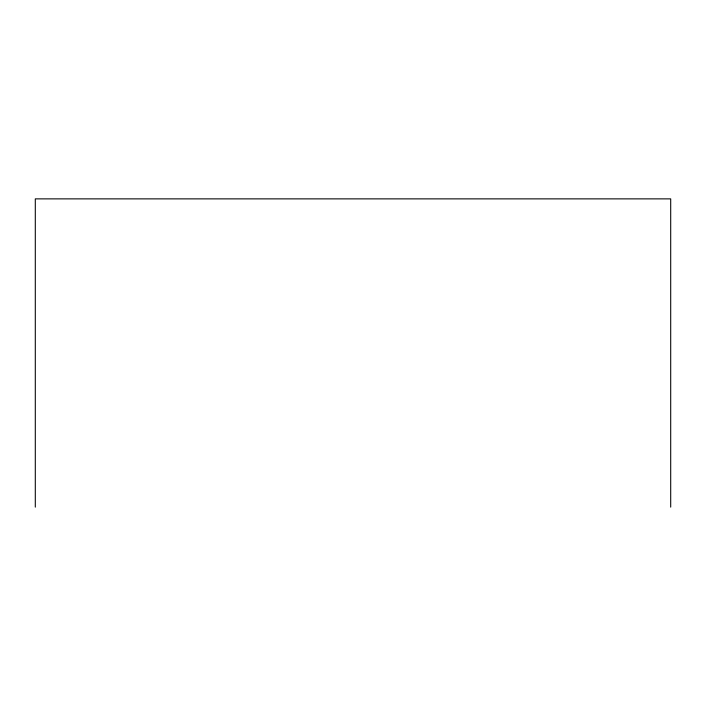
<?xml version="1.0" encoding="UTF-8"?>
<svg xmlns="http://www.w3.org/2000/svg" width="706" height="706" viewBox="0 0 706 706"><rect width="100%" height="100%" fill="white"/><g stroke="black" fill="none" stroke-linecap="round" stroke-linejoin="round"><path stroke-width="1.06" d="M670.7 507.129L670.7 198.871L35.3 198.871L35.3 507.129"/></g></svg>
